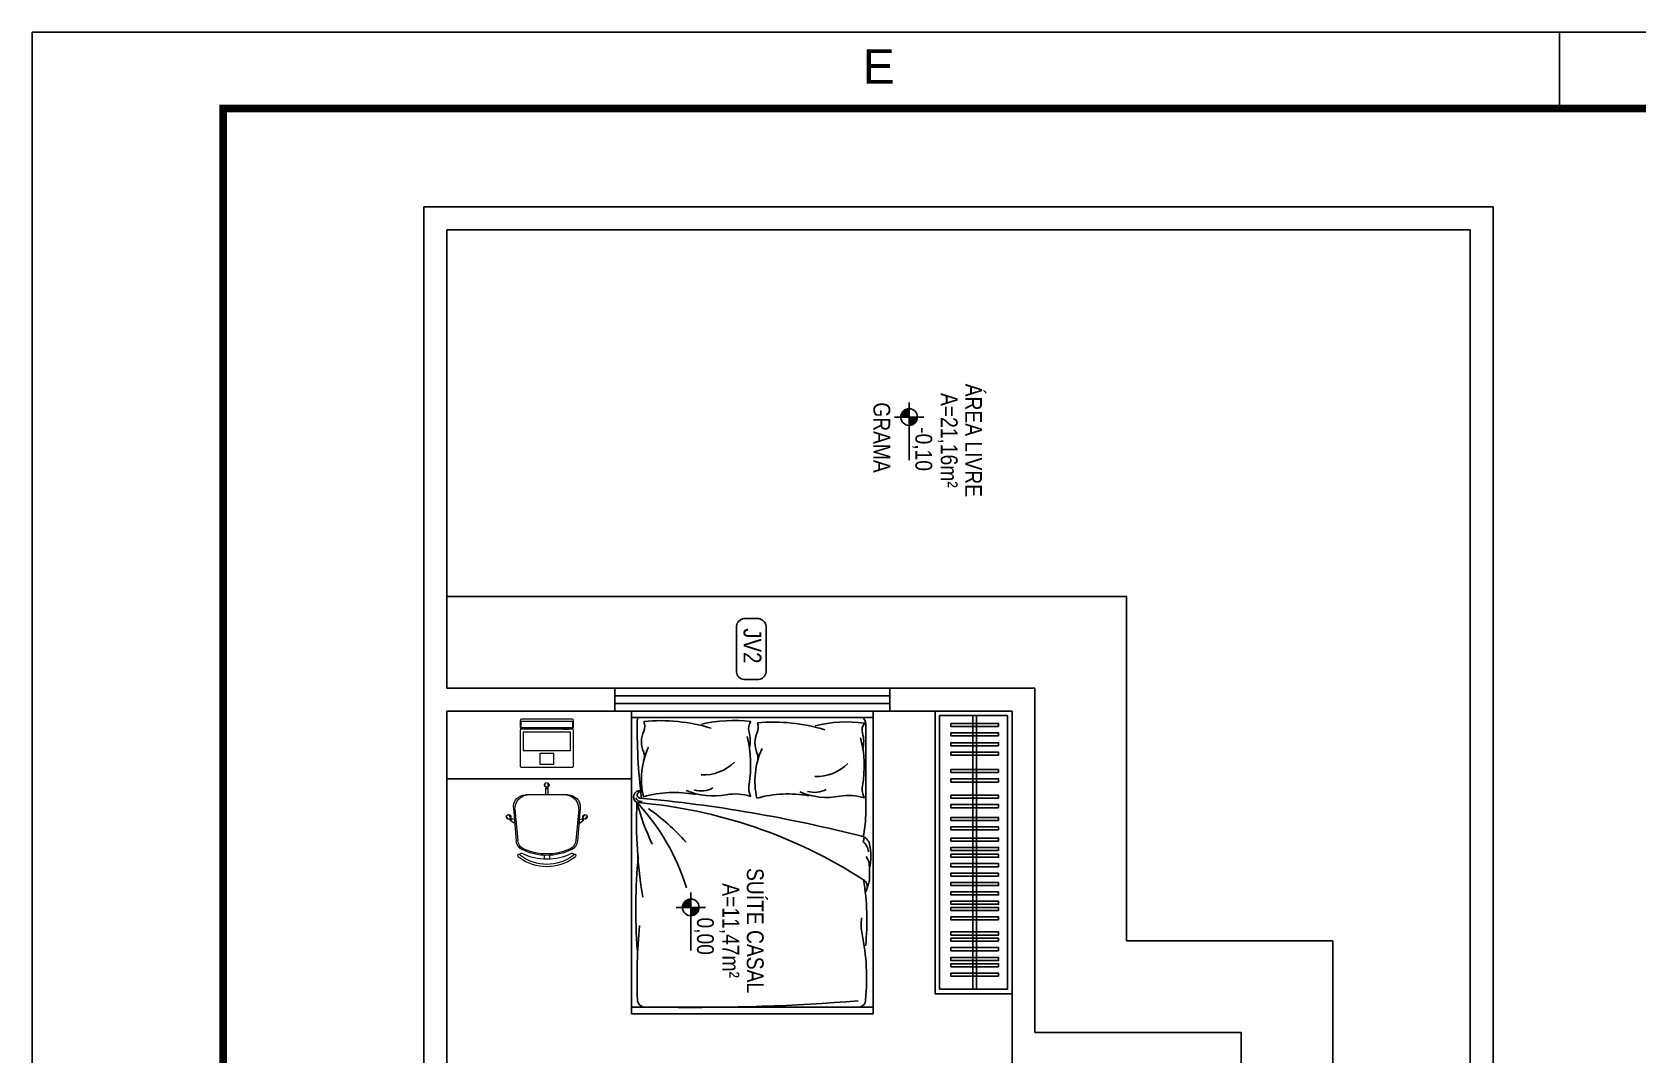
# Model space of a CAD drawing. Header units: millimetres. Extents: x -336 to -33, y -135 to 770.
# Drawn here: x -336.07 to -315.04, y 742.32 to 755.71 of the extents above; entities that cross this region are included whole.
import ezdxf
from ezdxf.enums import TextEntityAlignment as Align

# ---------------------------------------------------------------- set-up
doc = ezdxf.new("R2010")
doc.units = ezdxf.units.MM
doc.header["$LTSCALE"] = 50
doc.header["$MEASUREMENT"] = 0
for name, color, linetype in [('-HIDRO', 8, 'CONTINUOUS'), ('DIVERSOS', 1, 'CONTINUOUS'), ('E-txt-g', 3, 'CONTINUOUS'), ("PRANCHA - PROJETU'S", 7, 'CONTINUOUS')]:
    doc.layers.add(name, color=color, linetype=linetype)
doc.layers.add('E-Lay-9', color=9, linetype='CONTINUOUS', lineweight=9)
doc.layers.add('E-Txt-W', color=7, linetype='CONTINUOUS', lineweight=20)
doc.styles.add('ARIAL', font='arial.ttf', dxfattribs={"height": 2})
doc.styles.add('F2', font='swissc.ttf')
doc.styles.add('REG60', font='romans.shx', dxfattribs={"width": 0.8, "height": 0.15})
doc.styles.add('REG80', font='romans.shx', dxfattribs={"width": 0.8, "height": 0.2})

# ---------------------------------------------------------------- blocks, each defined once
blk = doc.blocks.new('ADFSGASDFG')
at = {"layer": "PRANCHA - PROJETU'S", "color": 1}
for p, q in [((360.678, 107.346), (276.578, 107.346)), ((276.578, 107.346), (276.578, 47.946)), ((296.578, 106.346), (296.578, 107.346))]:
    blk.add_line(p, q, dxfattribs=at)
at = {"layer": "PRANCHA - PROJETU'S", "color": 4, "const_width": 0.1}
blk.add_lwpolyline([(279.078, 106.346), (359.678, 106.346), (359.678, 48.946), (279.078, 48.946)], close=True, dxfattribs=at)
at = {"layer": "PRANCHA - PROJETU'S", "color": 50, "linetype": 'Continuous', "style": 'ARIAL'}
blk.add_text('E', height=0.45, dxfattribs=at).set_placement((287.661, 106.896), align=Align.MIDDLE)
blk = doc.blocks.new('TXT-AMB75')
at = {"layer": 'E-txt-g', "style": 'REG80', "width": 0.8, "flags": 8}
blk.add_attdef('TXT', text='', height=0.2, dxfattribs=at).set_placement((0.005, 0.296), align=Align.CENTER)
at = {"layer": 'E-Txt-W', "style": 'REG60', "width": 0.8, "flags": 8}
blk.add_attdef('TXT', text='', height=0.15, dxfattribs=at).set_placement((0.005, 0.027), align=Align.CENTER)
blk = doc.blocks.new('Cadeira')
at = {"layer": 'E-Lay-9', "color": 8}
for p, q in [((-0.139, 0), (0.139, 0)), ((-0.009, 0.054), (-0.009, 0.077)), ((-0.008, 0), (-0.008, 0.043)), ((-0.008, 0.043), (-0.006, 0.043)), ((0.006, 0.043), (0.007, 0.043)), ((0.007, 0), (0.007, 0.043)), ((0.01, 0.054), (0.01, 0.077)), ((-0.219, -0.084), (-0.2, -0.302)), ((-0.209, -0.094), (-0.19, -0.298)), ((0.209, -0.094), (0.19, -0.298)), ((0.219, -0.084), (0.2, -0.302)), ((-0.25, -0.159), (-0.265, -0.141)), ((-0.236, -0.147), (-0.251, -0.129)), ((-0.24, -0.165), (-0.241, -0.166)), ((-0.213, -0.185), (-0.241, -0.166)), ((-0.23, -0.156), (-0.231, -0.158)), ((-0.214, -0.162), (-0.23, -0.156)), ((0.213, -0.185), (0.241, -0.166)), ((0.214, -0.162), (0.23, -0.156)), ((0.23, -0.156), (0.231, -0.158)), ((0.236, -0.147), (0.251, -0.129)), ((0.24, -0.165), (0.241, -0.166)), ((0.25, -0.159), (0.265, -0.141)), ((-0.017, -0.396), (-0.017, -0.42)), ((0.017, -0.396), (0.017, -0.42))]:
    blk.add_line(p, q, dxfattribs=at)
blk.add_lwpolyline([(0.163, -0.381, -0.237888), (-0.163, -0.381, 0.605717), (-0.174, -0.395, 0.122717), (-0.17, -0.4, 0.323529), (0.17, -0.4, 0.122717), (0.174, -0.395, 0.605717)], format="xyb", close=True, dxfattribs=at)
for centre in [(0, 0.047), (-0.238, -0.158), (0.238, -0.158)]:
    blk.add_circle(centre, 0.005, dxfattribs=at)
for centre, radius, start, end in [((-0.139, -0.08), 0.08, 90, 182.5692), ((0, 0.065), 0.015, 281.6334, 257.4537), ((0, 0.048), 0.0075, 221.8103, 318.1897), ((0.139, -0.08), 0.08, 357.4308, 90), ((-0.12, -0.089), 0.0887, 95.5925, 183.2522), ((0.12, -0.089), 0.0887, 356.7478, 84.4075), ((-0.25, -0.144), 0.015, 322.5463, 298.3666), ((-0.239, -0.157), 0.0075, 261.8103, 358.1897), ((0.239, -0.157), 0.0075, 181.8103, 278.1897), ((0.25, -0.144), 0.015, 241.6334, 217.4537), ((-0.13, -0.296), 0.07, 185.1212, 243.6047), ((-0.12, -0.292), 0.07, 185.2999, 245.7361), ((0.12, -0.292), 0.07, 294.2639, 354.7001), ((0.13, -0.296), 0.07, 296.3953, 354.8788), ((-0.182, -0.396), 0.00782, 29.8109, 225.3255), ((-0.163, -0.39), 0.0275, 205.1455, 233.4571), ((0, -0.165), 0.305, 234.1238, 305.8762), ((-0.163, -0.39), 0.0125, 205.1455, 233.1301), ((0, -0.034), 0.362, 243.6047, 296.3953), ((0, -0.025), 0.362, 245.7361, 294.2639), ((0.182, -0.396), 0.00782, 314.6745, 150.1891), ((0.163, -0.39), 0.0275, 306.5429, 334.8545)]:
    blk.add_arc(centre, radius, start, end, dxfattribs=at)
blk = doc.blocks.new('Notebook')
at = {"layer": 'E-Lay-9', "color": 8}
for p, q in [((-0.175, 0.305), (-0.175, 0.3)), ((-0.175, 0.3), (-0.175, 0.265)), ((0.165, 0.315), (-0.165, 0.315)), ((-0.165, 0.255), (0.165, 0.255)), ((0.175, 0.3), (0.175, 0.305)), ((0.175, 0.265), (0.175, 0.3))]:
    blk.add_line(p, q, dxfattribs=at)
for points in [[(-0.165, 0), (0.165, 0, 0.414214), (0.175, 0.01), (0.175, 0.24, 0.414214), (0.165, 0.25), (-0.165, 0.25, 0.414214), (-0.175, 0.24), (-0.175, 0.01, 0.414214)], [(-0.165, 0.26), (0.165, 0.26, 0.414214), (0.17, 0.265), (0.17, 0.295, 0.414214), (0.165, 0.3), (-0.165, 0.3, 0.414214), (-0.17, 0.295), (-0.17, 0.265, 0.414214)]]:
    blk.add_lwpolyline(points, format="xyb", close=True, dxfattribs=at)
for points in [[(-0.155, 0.11), (0.155, 0.11), (0.155, 0.23), (-0.155, 0.23)], [(-0.105, 0.25), (-0.145, 0.25), (-0.145, 0.255), (-0.105, 0.255)], [(0.105, 0.25), (0.145, 0.25), (0.145, 0.255), (0.105, 0.255)], [(-0.045, 0.02), (0.045, 0.02), (0.045, 0.09), (-0.045, 0.09)]]:
    blk.add_lwpolyline(points, close=True, dxfattribs=at)
for centre, start, end in [((-0.165, 0.305), 90, 180), ((-0.165, 0.265), 180, 270), ((0.165, 0.305), 0, 90), ((0.165, 0.265), 270, 360)]:
    blk.add_arc(centre, 0.01, start, end, dxfattribs=at)
blk = doc.blocks.new('NIVEL')
at = {"layer": 'DIVERSOS'}
h = blk.add_hatch(color=7, dxfattribs=at)
h.paths.add_polyline_path([(0, 0.137, 0.414214), (-0.137, 0), (0, 0)])
h.paths.add_polyline_path([(0, 0), (0, -0.137, 0.414214), (0.137, 0)])
at = {"layer": 'DIVERSOS', "color": 7}
for p, q in [((0.709, 0), (-0.242, 0)), ((0, 0.242), (0, -0.242))]:
    blk.add_line(p, q, dxfattribs=at)
blk.add_circle((0, 0), 0.137, dxfattribs=at)

msp = doc.modelspace()

# ---------------------------------------------------------------- linework, layer by layer
at = {"layer": '-HIDRO', "linetype": 'Continuous'}
for p, q in [((-330.935, 753.423), (-330.935, 703.423)), ((-316.935, 753.423), (-330.935, 753.423)), ((-316.935, 753.423), (-316.935, 703.423)), ((-330.635, 753.123), (-330.635, 747.121)), ((-317.235, 753.123), (-330.635, 753.123)), ((-317.235, 753.123), (-317.235, 703.723)), ((-321.735, 748.321), (-330.635, 748.321)), ((-321.735, 748.321), (-321.735, 743.813)), ((-328.435, 747.121), (-330.635, 747.121)), ((-328.435, 747.121), (-328.435, 746.821)), ((-322.935, 747.121), (-324.835, 747.121)), ((-324.835, 747.121), (-324.835, 746.821)), ((-322.935, 747.121), (-322.935, 742.613)), ((-330.635, 746.821), (-330.635, 740.621)), ((-328.435, 746.821), (-330.635, 746.821)), ((-330.635, 746.821), (-330.635, 740.621)), ((-323.235, 746.821), (-324.835, 746.821)), ((-323.235, 746.821), (-323.235, 742.213)), ((-321.735, 743.813), (-319.035, 743.813)), ((-319.035, 743.813), (-319.035, 717.603)), ((-322.935, 742.613), (-320.235, 742.613)), ((-320.235, 742.613), (-320.235, 737.013))]:
    msp.add_line(p, q, dxfattribs=at)
at = {"layer": '-HIDRO'}
for p, q in [((-324.835, 747.121), (-328.435, 747.121)), ((-324.835, 747.021), (-328.435, 747.021)), ((-324.835, 746.921), (-328.435, 746.921)), ((-325.053, 746.821), (-328.435, 746.821)), ((-324.835, 746.821), (-328.435, 746.821)), ((-328.218, 746.821), (-328.218, 742.858)), ((-325.053, 746.821), (-325.053, 742.858)), ((-328.218, 746.736), (-325.053, 746.736)), ((-325.151, 745.44), (-325.151, 746.657)), ((-323.749, 746.761), (-323.749, 743.18)), ((-323.699, 746.761), (-323.699, 743.18)), ((-325.102, 744.604), (-325.102, 744.798)), ((-325.108, 744.57), (-325.151, 744.453)), ((-328.218, 742.943), (-325.053, 742.943)), ((-328.218, 742.858), (-325.053, 742.858))]:
    msp.add_line(p, q, dxfattribs=at)
at = {"layer": '-HIDRO', "linetype": 'Continuous'}
msp.add_lwpolyline([(-326.554, 747.232, 0.331371), (-326.454, 747.332), (-326.455, 747.933, 0.332506), (-326.554, 748.033), (-326.744, 748.033, 0.330378), (-326.844, 747.933), (-326.844, 747.332, 0.331371), (-326.744, 747.232)], format="xyb", close=True, dxfattribs=at)
at = {"layer": '-HIDRO'}
for points in [[(-330.635, 745.931), (-330.635, 746.821), (-328.218, 746.821), (-328.218, 745.931)], [(-323.235, 746.821), (-323.235, 743.12), (-324.243, 743.12), (-324.243, 746.821)], [(-323.295, 746.761), (-323.295, 743.18), (-324.183, 743.18), (-324.183, 746.761)], [(-323.41, 743.472), (-323.41, 743.512), (-324.034, 743.512), (-324.034, 743.472)], [(-323.41, 743.348), (-323.41, 743.388), (-324.034, 743.388), (-324.034, 743.348)]]:
    msp.add_lwpolyline(points, close=True, dxfattribs=at)
at = {"layer": '-HIDRO', "ltscale": 0.5}
for points in [[(-323.41, 746.618), (-323.41, 746.658), (-324.034, 746.658), (-324.034, 746.618)], [(-323.41, 746.495), (-323.41, 746.535), (-324.034, 746.535), (-324.034, 746.495)], [(-323.41, 746.365), (-323.41, 746.405), (-324.034, 746.405), (-324.034, 746.365)], [(-323.41, 746.242), (-323.41, 746.282), (-324.034, 746.282), (-324.034, 746.242)], [(-323.41, 746.014), (-323.41, 746.054), (-324.034, 746.054), (-324.034, 746.014)], [(-323.41, 745.891), (-323.41, 745.931), (-324.034, 745.931), (-324.034, 745.891)], [(-323.41, 745.678), (-323.41, 745.718), (-324.034, 745.718), (-324.034, 745.678)], [(-323.41, 745.555), (-323.41, 745.595), (-324.034, 745.595), (-324.034, 745.555)], [(-323.41, 745.387), (-323.41, 745.427), (-324.034, 745.427), (-324.034, 745.387)], [(-323.41, 745.264), (-323.41, 745.304), (-324.034, 745.304), (-324.034, 745.264)], [(-323.41, 745.118), (-323.41, 745.158), (-324.034, 745.158), (-324.034, 745.118)], [(-323.41, 744.995), (-323.41, 745.035), (-324.034, 745.035), (-324.034, 744.995)], [(-323.41, 744.946), (-323.41, 744.906), (-324.034, 744.906), (-324.034, 744.946)], [(-323.41, 744.823), (-323.41, 744.783), (-324.034, 744.783), (-324.034, 744.823)], [(-323.41, 744.7), (-323.41, 744.66), (-324.034, 744.66), (-324.034, 744.7)], [(-323.41, 744.576), (-323.41, 744.536), (-324.034, 744.536), (-324.034, 744.576)], [(-323.41, 744.453), (-323.41, 744.413), (-324.034, 744.413), (-324.034, 744.453)], [(-323.41, 744.33), (-323.41, 744.29), (-324.034, 744.29), (-324.034, 744.33)], [(-323.41, 744.208), (-323.41, 744.248), (-324.034, 744.248), (-324.034, 744.208)], [(-323.41, 744.085), (-323.41, 744.125), (-324.034, 744.125), (-324.034, 744.085)], [(-323.41, 743.928), (-323.41, 743.888), (-324.034, 743.888), (-324.034, 743.928)], [(-323.41, 743.806), (-323.41, 743.846), (-324.034, 743.846), (-324.034, 743.806)], [(-323.41, 743.683), (-323.41, 743.723), (-324.034, 743.723), (-324.034, 743.683)], [(-323.41, 743.594), (-323.41, 743.554), (-324.034, 743.554), (-324.034, 743.594)]]:
    msp.add_lwpolyline(points, close=True, dxfattribs=at)
at = {"layer": '-HIDRO'}
for centre, radius, start, end in [((-321.509, 746.547), 6.633, 178.3703, 187.5322), ((-328.206, 746.625), 0.163, 335.7877, 21.7124), ((-327.845, 744.37), 2.325, 73.2017, 95.199), ((-326.885, 744.931), 1.766, 82.5099, 103.5732), ((-326.526, 746.59), 0.158, 144.3788, 195.1988), ((-326.72, 746.606), 0.163, 335.7877, 21.7124), ((-326.358, 744.351), 2.325, 73.2017, 95.199), ((-325.398, 744.912), 1.766, 82.5099, 103.5732), ((-325.04, 746.571), 0.158, 144.3788, 195.1988), ((-325.25, 746.657), 0.0988, 360, 53.1301), ((-327.753, 746.421), 0.334, 155.7877, 202.8808), ((-328.174, 746.113), 1.517, 350.3711, 14.26), ((-327.1, 746.434), 0.437, 347.312, 15.1988), ((-326.267, 746.402), 0.334, 155.7877, 202.8808), ((-326.687, 746.095), 1.517, 350.3711, 14.26), ((-325.614, 746.415), 0.437, 347.312, 15.1988), ((-327.079, 745.925), 1.008, 155.118, 192.9862), ((-328.217, 746.225), 0.17, 339.0161, 22.8808), ((-325.593, 745.906), 1.008, 155.118, 192.9862), ((-326.731, 746.206), 0.17, 339.0161, 22.8808), ((-327.281, 746.565), 0.582, 267.8295, 315.0098), ((-325.795, 746.546), 0.582, 267.8295, 315.0098), ((-328.109, 745.697), 0.0818, 81.6091, 243.9382), ((-328.101, 745.722), 0.0413, 81.2915, 258.1256), ((-327.148, 746.601), 0.892, 246.6878, 281.1217), ((-327.307, 746.108), 0.333, 254.1407, 297.6985), ((-326.428, 745.817), 0.254, 170.3711, 206.9649), ((-325.661, 746.582), 0.892, 246.6878, 281.1217), ((-325.821, 746.089), 0.333, 254.1407, 297.6985), ((-324.942, 745.799), 0.254, 170.3711, 206.9649), ((-328.085, 745.716), 0.0818, 202.6052, 274.4989), ((-322.226, 745.364), 5.925, 177.4941, 189.5094), ((-330.255, 743.65), 2.889, 17.2387, 43.0858), ((-328.68, 739.201), 6.444, 57.0954, 85.2363), ((-325.481, 746.297), 2.748, 194.1894, 206.3096), ((-329.831, 726.979), 18.782, 75.6716, 84.7419), ((-327.655, 744.225), 1.529, 79.7638, 105.4497), ((-326.863, 745.046), 0.689, 72.3598, 99.3926), ((-326.168, 744.206), 1.529, 79.7638, 105.4497), ((-325.377, 745.027), 0.689, 72.3598, 99.3926), ((-329.635, 743.215), 2.848, 41.512, 54.8728), ((-326.407, 745.457), 1.256, 347.089, 359.2313), ((-325.236, 745.048), 0.138, 12.8827, 78.3869), ((-325.208, 745.141), 0.0329, 308.531, 30.6976), ((-320.241, 744.216), 7.92, 174.9255, 183.8008), ((-325.314, 744.96), 0.2, 4.6849, 50.5984), ((-325.315, 744.786), 0.213, 356.6017, 37.7302), ((-325.786, 744.923), 0.702, 346.9286, 12.8827), ((-328.386, 744.075), 3.251, 354.178, 9.5071), ((-325.229, 744.527), 0.0988, 339.7541, 59.4872), ((-325.201, 744.604), 0.0988, 339.7541, 360), ((-325.201, 744.604), 0.0988, 339.7541, 360), ((-324.551, 744.028), 0.659, 172.4747, 191.3425), ((-321.254, 743.339), 6.891, 174.3997, 182.4764), ((-328.028, 743.318), 2.889, 354.515, 11.6057), ((-328.04, 743.041), 0.0988, 180, 270), ((-327.382, 769.351), 26.411, 269.1705, 274.6303), ((-325.25, 743.041), 0.0988, 270, 360)]:
    msp.add_arc(centre, radius, start, end, dxfattribs=at)

# ---------------------------------------------------------------- block references
ref = msp.add_blockref('TXT-AMB75', (-324.28, 750.373), dxfattribs=dict(at, xscale=1.458, yscale=1.458, zscale=1.458, rotation=270))
ref.add_attrib('TXT', 'ÁREA LIVRE', dxfattribs={"layer": 'E-txt-g', "color": 2, "height": 0.22, "rotation": 270, "style": 'F2'}).set_placement((-323.848, 750.365), align=Align.CENTER)
ref.add_attrib('TXT', 'A=21,16m²', dxfattribs={"layer": 'E-Txt-W', "height": 0.22, "rotation": 270, "style": 'F2'}).set_placement((-324.167, 750.365), align=Align.CENTER)
at = {"layer": '-HIDRO', "linetype": 'Continuous', "xscale": -0.7971733240954236, "yscale": 0.7971733240954236, "zscale": 0.7971733240954236, "rotation": 90}
for p in [(-324.582, 750.67), (-327.441, 744.25)]:
    msp.add_blockref('NIVEL', p, dxfattribs=at)
at = {"layer": '-HIDRO', "yscale": 2, "zscale": 2}
for name, p, xscale in [('Notebook', (-329.326, 746.084, 6.572), 2), ('Cadeira', (-329.326, 745.723, 6.572), -2)]:
    msp.add_blockref(name, p, dxfattribs=dict(at, xscale=xscale))
at = {"layer": '-HIDRO'}
ref = msp.add_blockref('TXT-AMB75', (-327.14, 743.954), dxfattribs=dict(at, xscale=1.458, yscale=1.458, zscale=1.458, rotation=270))
ref.add_attrib('TXT', 'SUÍTE CASAL', dxfattribs={"layer": 'E-txt-g', "color": 2, "height": 0.22, "rotation": 270, "style": 'F2'}).set_placement((-326.707, 743.946), align=Align.CENTER)
ref.add_attrib('TXT', 'A=11,47m²', dxfattribs={"layer": 'E-Txt-W', "height": 0.22, "rotation": 270, "style": 'F2'}).set_placement((-327.026, 743.946), align=Align.CENTER)
at = {"layer": "PRANCHA - PROJETU'S", "color": 1}
msp.add_blockref('ADFSGASDFG', (-612.643, 648.365), dxfattribs=at)

# ---------------------------------------------------------------- texts
at = {"layer": '-HIDRO', "linetype": 'Continuous', "style": 'F2'}
for s, height, p in [('GRAMA', 0.2194, (-324.83, 750.863)), ('-0,10', 0.2194, (-324.281, 750.537)), ('JV2', 0.2332, (-326.517, 747.904, 3.424)), ('0,00', 0.2194, (-327.14, 744.117))]:
    msp.add_text(s, height=height, rotation=270, dxfattribs=at).set_placement(p, align=Align.TOP_LEFT)

doc.saveas('drawing.dxf')
